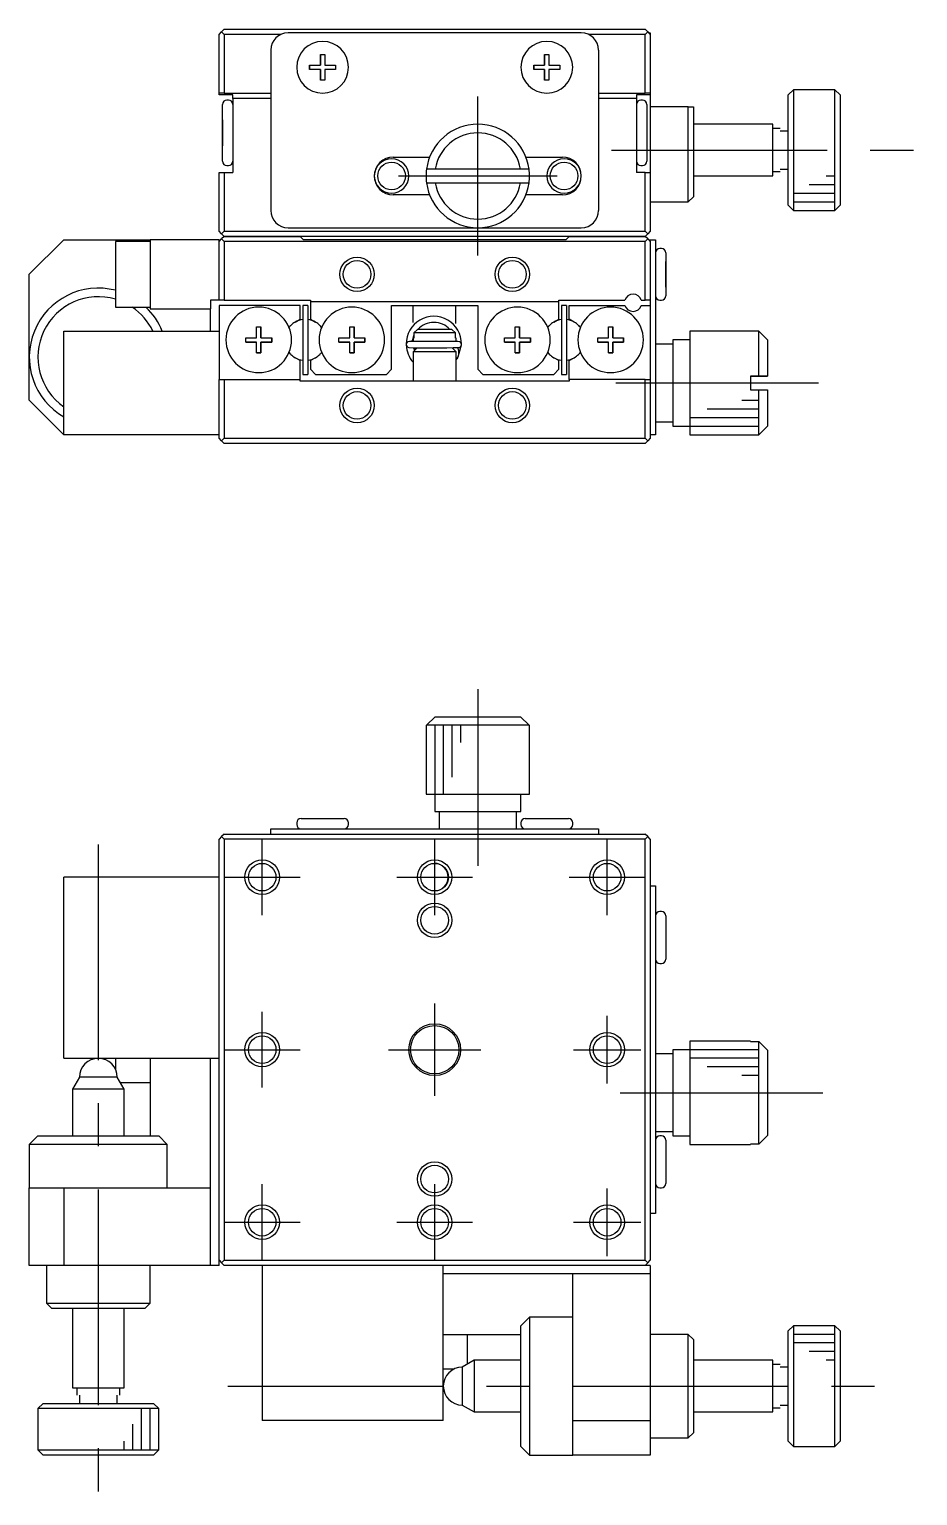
# Model space of a CAD drawing. Extents: x 199 to 391, y 8 to 147.
# Drawn here: x 238.7 to 290.2, y 62.4 to 147.3 of the extents above; entities that cross this region are included whole.
import ezdxf

# ---------------------------------------------------------------- set-up
doc = ezdxf.new("R2010")
doc.units = 0
doc.header["$LTSCALE"] = 10
doc.linetypes.add('CENTER', pattern=[2, 1.25, -0.25, 0.25, -0.25])
doc.layers.get('0').update_dxf_attribs({"linetype": 'CONTINUOUS'})
doc.layers.add('CENTER', color=1, linetype='CENTER')

msp = doc.modelspace()

# ---------------------------------------------------------------- linework, layer by layer
at = {"color": 7, "linetype": 'CONTINUOUS'}
for p, q in [((249.696596, 147.041309), (249.846596, 147.191309)), ((249.696596, 143.641309), (249.696596, 147.041309)), ((249.846596, 147.191309), (249.996596, 147.341309)), ((249.846596, 147.191309), (249.996596, 147.041309)), ((249.996596, 147.341309), (274.396596, 147.341309)), ((253.260706, 147.041309), (249.996596, 147.041309)), ((249.996596, 147.041309), (249.996596, 143.641309)), ((270.696596, 147.141309), (253.696596, 147.141309)), ((274.396596, 147.041309), (271.132486, 147.041309)), ((274.396596, 147.341309), (274.546596, 147.191309)), ((274.396596, 147.041309), (274.546596, 147.191309)), ((274.396596, 143.641309), (274.396596, 147.041309)), ((274.546596, 147.191309), (274.696596, 147.041309)), ((274.596596, 147.141309), (274.696596, 147.141309)), ((274.696596, 147.141309), (274.696596, 147.041309)), ((274.696596, 147.041309), (274.696596, 143.641309)), ((252.696596, 146.141309), (252.696596, 136.841309)), ((255.571596, 145.891309), (255.821596, 145.891309)), ((255.571596, 145.266309), (255.571596, 145.891309)), ((255.571596, 145.891309), (255.571596, 145.266309)), ((255.821596, 145.891309), (255.821596, 145.266309)), ((268.571596, 145.891309), (268.821596, 145.891309)), ((268.571596, 145.266309), (268.571596, 145.891309)), ((268.571596, 145.891309), (268.571596, 145.266309)), ((268.821596, 145.891309), (268.821596, 145.266309)), ((271.696596, 146.141309), (271.696596, 136.841309)), ((254.946596, 145.266309), (255.571596, 145.266309)), ((254.946596, 145.016309), (254.946596, 145.266309)), ((254.946596, 145.266309), (254.946596, 145.016309)), ((255.571596, 145.016309), (254.946596, 145.016309)), ((255.571596, 144.391309), (255.571596, 145.016309)), ((255.571596, 145.016309), (255.571596, 144.391309)), ((255.821596, 145.266309), (256.446596, 145.266309)), ((255.821596, 145.016309), (255.821596, 144.391309)), ((256.446596, 145.016309), (255.821596, 145.016309)), ((256.446596, 145.266309), (256.446596, 145.016309)), ((267.946596, 145.266309), (268.571596, 145.266309)), ((267.946596, 145.016309), (267.946596, 145.266309)), ((267.946596, 145.266309), (267.946596, 145.016309)), ((268.571596, 145.016309), (267.946596, 145.016309)), ((268.571596, 144.391309), (268.571596, 145.016309)), ((268.571596, 145.016309), (268.571596, 144.391309)), ((268.821596, 145.266309), (269.446596, 145.266309)), ((268.821596, 145.016309), (268.821596, 144.391309)), ((269.446596, 145.016309), (268.821596, 145.016309)), ((269.446596, 145.266309), (269.446596, 145.016309)), ((249.996596, 143.641309), (249.696596, 143.641309)), ((249.696596, 143.541309), (249.696596, 143.641309)), ((249.996596, 143.641309), (252.696596, 143.641309)), ((255.821596, 144.391309), (255.571596, 144.391309)), ((268.821596, 144.391309), (268.571596, 144.391309)), ((271.696596, 143.641309), (274.396596, 143.641309)), ((274.696596, 143.641309), (274.396596, 143.641309)), ((274.696596, 143.641309), (274.696596, 143.541309)), ((282.996596, 143.841309), (282.696596, 143.541309)), ((282.996596, 143.841309), (282.996596, 136.841309)), ((285.396596, 143.841309), (282.996596, 143.841309)), ((285.396596, 136.841309), (285.396596, 143.841309)), ((285.696596, 143.541309), (285.396596, 143.841309)), ((250.496596, 143.541309), (249.696596, 143.541309)), ((249.896596, 139.691309), (249.896596, 142.991309)), ((249.896596, 141.466309), (249.896596, 142.991309)), ((250.246596, 143.241309), (250.146596, 143.241309)), ((250.496596, 143.341309), (250.496596, 143.541309)), ((252.696596, 143.341309), (250.496596, 143.341309)), ((250.496596, 143.341309), (250.496596, 142.141309)), ((273.896596, 143.341309), (271.696596, 143.341309)), ((274.696596, 143.541309), (273.896596, 143.541309)), ((273.896596, 143.541309), (273.896596, 143.341309)), ((273.896596, 143.341309), (273.896596, 142.141309)), ((274.246596, 143.241309), (274.146596, 143.241309)), ((274.496596, 142.991309), (274.496596, 141.341309)), ((274.696596, 143.541309), (274.696596, 139.041309)), ((276.896596, 142.841309), (274.696596, 142.841309)), ((276.896596, 137.341309), (276.896596, 142.841309)), ((276.896596, 142.841309), (277.196596, 142.841309)), ((277.196596, 142.841309), (277.196596, 137.641309)), ((282.696596, 137.141309), (282.696596, 143.541309)), ((285.696596, 143.541309), (285.696596, 137.141309)), ((249.896596, 142.091309), (249.896596, 141.466309)), ((249.896596, 141.466309), (249.896596, 142.091309)), ((250.496596, 142.141309), (250.496596, 140.541309)), ((273.896596, 142.141309), (273.896596, 140.541309)), ((274.496596, 142.091309), (274.496596, 141.466309)), ((249.896596, 141.341309), (249.896596, 141.466309)), ((249.896596, 141.216309), (249.896596, 141.466309)), ((249.896596, 141.466309), (249.896596, 141.216309)), ((249.896596, 141.216309), (249.896596, 141.341309)), ((249.896596, 139.691309), (249.896596, 141.216309)), ((249.896596, 140.591309), (249.896596, 141.216309)), ((249.896596, 141.216309), (249.896596, 140.591309)), ((274.496596, 141.466309), (274.496596, 141.216309)), ((274.496596, 141.341309), (274.496596, 139.691309)), ((274.496596, 141.216309), (274.496596, 140.591309)), ((281.796596, 141.841309), (277.196616, 141.841309)), ((281.796596, 138.841309), (281.796596, 141.841309)), ((282.696596, 141.441309), (282.229609, 141.441309)), ((250.496596, 140.541309), (250.496596, 139.041309)), ((273.896596, 140.541309), (273.896596, 139.041309)), ((250.146596, 139.441309), (250.246596, 139.441309)), ((259.796596, 139.941309), (261.905539, 139.941309)), ((267.487654, 139.941309), (269.596596, 139.941309)), ((274.146596, 139.441309), (274.246596, 139.441309)), ((249.696596, 135.641309), (249.696596, 139.041309)), ((249.696596, 139.041309), (249.996596, 139.041309)), ((249.996596, 139.041309), (249.996596, 135.641309)), ((249.996596, 139.041309), (250.496596, 139.041309)), ((262.228804, 139.241309), (261.723383, 139.241309)), ((267.164389, 139.241309), (262.228804, 139.241309)), ((267.66981, 139.241309), (267.164389, 139.241309)), ((274.396596, 139.041309), (273.896596, 139.041309)), ((274.396596, 135.641309), (274.396596, 139.041309)), ((274.396596, 139.041309), (274.696596, 139.041309)), ((274.696596, 139.041309), (274.696596, 135.641309)), ((277.196596, 138.841309), (281.796596, 138.841309)), ((282.229609, 139.241309), (282.696596, 139.241309)), ((261.905539, 137.741309), (259.796596, 137.741309)), ((261.723383, 138.441309), (262.228804, 138.441309)), ((261.723383, 138.441309), (267.66981, 138.441309)), ((262.228804, 138.441309), (267.164389, 138.441309)), ((267.164389, 138.441309), (267.66981, 138.441309)), ((269.596596, 137.741309), (267.487654, 137.741309)), ((274.696596, 137.341309), (276.896596, 137.341309)), ((276.896596, 137.341309), (277.196596, 137.641309)), ((282.696596, 137.141309), (282.996596, 136.841309)), ((282.996596, 136.841309), (285.396596, 136.841309)), ((285.396596, 136.841309), (285.696596, 137.141309)), ((240.696596, 135.141309), (238.696596, 133.141309)), ((240.696596, 135.141309), (245.696596, 135.141309)), ((245.696596, 135.141309), (245.696596, 131.141309)), ((249.696596, 135.141309), (245.696596, 135.141309)), ((249.846596, 135.491309), (249.696596, 135.641309)), ((249.696596, 135.041309), (249.846596, 135.191309)), ((249.696596, 135.041309), (249.696596, 135.141309)), ((249.996596, 135.641309), (249.846596, 135.491309)), ((249.996596, 135.341309), (249.846596, 135.491309)), ((249.996596, 135.341309), (249.846596, 135.191309)), ((249.846596, 135.191309), (249.996596, 135.041309)), ((249.996596, 135.641309), (274.396596, 135.641309)), ((249.996596, 135.341309), (254.396596, 135.341309)), ((254.396596, 135.341309), (249.996596, 135.341309)), ((253.696596, 135.841309), (270.696596, 135.841309)), ((254.596596, 135.141309), (254.396596, 135.341309)), ((269.996596, 135.341309), (254.396596, 135.341309)), ((269.796596, 135.141309), (254.596596, 135.141309)), ((269.996596, 135.341309), (269.796596, 135.141309)), ((269.996596, 135.341309), (274.396596, 135.341309)), ((274.396596, 135.341309), (269.996596, 135.341309)), ((274.546596, 135.491309), (274.396596, 135.641309)), ((274.546596, 135.491309), (274.396596, 135.341309)), ((274.546596, 135.191309), (274.396596, 135.341309)), ((274.396596, 135.041309), (274.546596, 135.191309)), ((274.696596, 135.641309), (274.546596, 135.491309)), ((274.546596, 135.191309), (274.696596, 135.041309)), ((274.696596, 135.141309), (274.996596, 135.141309)), ((274.696596, 135.041309), (274.696596, 135.141309)), ((274.996596, 135.141309), (274.996596, 134.141309)), ((243.696596, 135.041309), (243.696596, 131.241309)), ((245.696596, 135.041309), (243.696596, 135.041309)), ((249.696596, 131.641309), (249.696596, 135.041309)), ((249.996596, 135.041309), (249.996596, 131.641309)), ((274.396596, 135.041309), (249.996596, 135.041309)), ((274.396596, 131.641309), (274.396596, 135.041309)), ((274.696596, 135.041309), (274.696596, 131.641309)), ((275.346596, 134.641309), (275.246596, 134.641309)), ((275.596596, 134.391309), (275.596596, 131.891309)), ((275.596596, 134.391309), (275.596596, 133.266309)), ((274.996596, 134.141309), (274.996596, 133.941309)), ((274.996596, 133.941309), (274.996596, 132.341309)), ((275.596596, 133.891309), (275.596596, 133.266309)), ((275.596596, 133.266309), (275.596596, 133.891309)), ((238.696596, 128.341309), (238.696596, 133.141309)), ((275.596596, 133.266309), (275.596596, 133.016309)), ((275.596596, 133.016309), (275.596596, 133.266309)), ((275.596596, 133.266309), (275.596596, 133.016309)), ((275.596596, 133.016309), (275.596596, 131.891309)), ((275.596596, 132.391309), (275.596596, 133.016309)), ((275.596596, 133.016309), (275.596596, 132.391309)), ((274.996596, 132.341309), (274.996596, 124.841309)), ((243.696596, 131.241309), (245.696596, 131.241309)), ((245.696596, 131.141309), (249.196596, 131.141309)), ((249.696596, 131.641309), (249.196596, 131.641309)), ((249.196596, 131.641309), (249.196596, 131.141309)), ((249.196596, 129.841309), (249.196596, 131.141309)), ((249.996596, 131.641309), (249.696596, 131.641309)), ((254.396596, 131.341309), (249.696596, 131.341309)), ((249.696596, 131.341309), (249.696596, 127.041309)), ((249.996596, 131.641309), (254.996596, 131.641309)), ((254.396596, 130.542775), (254.396596, 131.341309)), ((254.546596, 131.341309), (254.546596, 127.341309)), ((254.546596, 131.341309), (254.546596, 130.522321)), ((254.846596, 131.341309), (254.546596, 131.341309)), ((254.846596, 131.341309), (254.846596, 127.341309)), ((254.996596, 131.641309), (254.996596, 131.541309)), ((269.396596, 131.541309), (254.996596, 131.541309)), ((254.996596, 131.541309), (254.996596, 130.542775)), ((259.696596, 131.341309), (264.696596, 131.341309)), ((259.696596, 127.641309), (259.696596, 131.341309)), ((260.926596, 131.341309), (260.926596, 130.356096)), ((263.426596, 130.287076), (263.426596, 131.341309)), ((264.696596, 131.341309), (264.696596, 127.641309)), ((269.396596, 131.641309), (273.219627, 131.641309)), ((269.396596, 131.541309), (269.396596, 131.641309)), ((269.396596, 130.542775), (269.396596, 131.541309)), ((269.546596, 131.341309), (269.546596, 127.341309)), ((269.546596, 131.341309), (269.546596, 130.522321)), ((269.846596, 131.341309), (269.546596, 131.341309)), ((269.846596, 131.341309), (269.846596, 127.341309)), ((269.996596, 130.542775), (269.996596, 131.341309)), ((269.996596, 131.341309), (273.219627, 131.341309)), ((274.173566, 131.641309), (274.396596, 131.641309)), ((274.173566, 131.341309), (274.696596, 131.341309)), ((274.696596, 131.641309), (274.396596, 131.641309)), ((274.696596, 131.641309), (274.696596, 131.341309)), ((274.696596, 131.341309), (274.696596, 127.041309)), ((275.246596, 131.641309), (275.346596, 131.641309)), ((251.871596, 130.091309), (252.121596, 130.091309)), ((251.871596, 129.466309), (251.871596, 130.091309)), ((252.121596, 130.091309), (252.121596, 129.466309)), ((252.121596, 129.466309), (252.121596, 130.091309)), ((254.101346, 130.372312), (254.396596, 130.542775)), ((254.546596, 130.591309), (254.546596, 130.522321)), ((254.546596, 130.591309), (254.546596, 130.522321)), ((254.546596, 130.591309), (254.546596, 130.522321)), ((254.546596, 130.591309), (254.546596, 130.522321)), ((254.546596, 130.591309), (254.546596, 130.522321)), ((254.546596, 130.591309), (254.546596, 130.522321)), ((254.546596, 130.591309), (254.546596, 130.522321)), ((254.546596, 130.591309), (254.546596, 128.091309)), ((254.546596, 130.591309), (254.546596, 130.522321)), ((254.546596, 130.591309), (254.546596, 130.522321)), ((254.546596, 130.591309), (254.546596, 130.522321)), ((254.546596, 130.591309), (254.546596, 130.522321)), ((254.546596, 130.591309), (254.546596, 130.522321)), ((254.546596, 130.591309), (254.546596, 130.522321)), ((254.996596, 130.542775), (255.291846, 130.372312)), ((257.271596, 130.091309), (257.521596, 130.091309)), ((257.271596, 129.466309), (257.271596, 130.091309)), ((257.521596, 130.091309), (257.521596, 129.466309)), ((257.521596, 129.466309), (257.521596, 130.091309)), ((266.871596, 130.091309), (267.121596, 130.091309)), ((266.871596, 129.466309), (266.871596, 130.091309)), ((267.121596, 130.091309), (267.121596, 129.466309)), ((267.121596, 129.466309), (267.121596, 130.091309)), ((269.101346, 130.372312), (269.396596, 130.542775)), ((269.546596, 130.591309), (269.546596, 130.522321)), ((269.546596, 130.591309), (269.546596, 130.522321)), ((269.546596, 130.591309), (269.546596, 130.522321)), ((269.546596, 130.591309), (269.546596, 130.522321)), ((269.546596, 130.591309), (269.546596, 130.522321)), ((269.546596, 130.591309), (269.546596, 130.522321)), ((269.546596, 130.591309), (269.546596, 130.522321)), ((269.546596, 130.591309), (269.546596, 128.091309)), ((269.546596, 130.591309), (269.546596, 130.522321)), ((269.546596, 130.591309), (269.546596, 130.522321)), ((269.546596, 130.591309), (269.546596, 130.522321)), ((269.546596, 130.591309), (269.546596, 130.522321)), ((269.546596, 130.591309), (269.546596, 130.522321)), ((269.546596, 130.591309), (269.546596, 130.522321)), ((270.291846, 130.372312), (269.996596, 130.542775)), ((272.271596, 130.091309), (272.521596, 130.091309)), ((272.271596, 129.466309), (272.271596, 130.091309)), ((272.521596, 130.091309), (272.521596, 129.466309)), ((272.521596, 129.466309), (272.521596, 130.091309)), ((240.696596, 129.841309), (249.696596, 129.841309)), ((240.696596, 123.841309), (240.696596, 129.841309)), ((251.246596, 129.466309), (251.871596, 129.466309)), ((251.246596, 129.216309), (251.246596, 129.466309)), ((251.871596, 129.216309), (251.246596, 129.216309)), ((251.246596, 129.216309), (251.871596, 129.216309)), ((251.871596, 128.591309), (251.871596, 129.216309)), ((252.121596, 129.466309), (252.746596, 129.466309)), ((252.121596, 129.216309), (252.121596, 128.591309)), ((252.746596, 129.216309), (252.121596, 129.216309)), ((252.121596, 128.591309), (252.121596, 129.216309)), ((252.121596, 129.216309), (252.746596, 129.216309)), ((252.746596, 129.466309), (252.746596, 129.216309)), ((252.746596, 129.216309), (252.746596, 129.466309)), ((256.646596, 129.466309), (257.271596, 129.466309)), ((256.646596, 129.216309), (256.646596, 129.466309)), ((257.271596, 129.216309), (256.646596, 129.216309)), ((256.646596, 129.216309), (257.271596, 129.216309)), ((257.271596, 128.591309), (257.271596, 129.216309)), ((257.521596, 129.466309), (258.146596, 129.466309)), ((257.521596, 129.216309), (257.521596, 128.591309)), ((258.146596, 129.216309), (257.521596, 129.216309)), ((257.521596, 129.216309), (258.146596, 129.216309)), ((257.521596, 128.591309), (257.521596, 129.216309)), ((258.146596, 129.466309), (258.146596, 129.216309)), ((258.146596, 129.216309), (258.146596, 129.466309)), ((260.633329, 129.223764), (260.563092, 129.145482)), ((260.732486, 129.251705), (260.633329, 129.223764)), ((260.836164, 129.257574), (260.732486, 129.251705)), ((263.537107, 129.242928), (260.757452, 129.242928)), ((260.946433, 129.261144), (260.836164, 129.257574)), ((260.906456, 129.260009), (260.942634, 129.439675)), ((260.946467, 129.377602), (260.922775, 129.357867)), ((260.942634, 129.439675), (260.996362, 129.593663)), ((260.996596, 129.441309), (260.946596, 129.441309)), ((260.946596, 129.441309), (260.946596, 129.241309)), ((262.196596, 129.241309), (260.946596, 129.241309)), ((260.946596, 129.241309), (260.953725, 129.23418)), ((260.983817, 129.521035), (260.970458, 129.527201)), ((260.996596, 129.513409), (260.983817, 129.521035)), ((260.996326, 129.56398), (260.984042, 129.563685)), ((260.989881, 129.578024), (260.996596, 129.571309)), ((261.206647, 129.941309), (260.996596, 129.741309)), ((260.996596, 129.741309), (260.996596, 129.441309)), ((263.396596, 129.741309), (260.996596, 129.741309)), ((263.186546, 129.941309), (261.206647, 129.941309)), ((263.446596, 129.241309), (262.196596, 129.241309)), ((263.396596, 129.741309), (263.186546, 129.941309)), ((263.396596, 129.441309), (263.396596, 129.741309)), ((263.446596, 129.441309), (263.396596, 129.441309)), ((263.442758, 129.23747), (263.446596, 129.241309)), ((263.446596, 129.241309), (263.446596, 129.441309)), ((263.526844, 129.254274), (263.446831, 129.258021)), ((263.650042, 129.229898), (263.526844, 129.254274)), ((263.723594, 129.160731), (263.650042, 129.229898)), ((266.246596, 129.466309), (266.871596, 129.466309)), ((266.246596, 129.216309), (266.246596, 129.466309)), ((266.871596, 129.216309), (266.246596, 129.216309)), ((266.246596, 129.216309), (266.871596, 129.216309)), ((266.871596, 128.591309), (266.871596, 129.216309)), ((267.121596, 129.466309), (267.746596, 129.466309)), ((267.121596, 129.216309), (267.121596, 128.591309)), ((267.746596, 129.216309), (267.121596, 129.216309)), ((267.121596, 129.216309), (267.746596, 129.216309)), ((267.121596, 128.591309), (267.121596, 129.216309)), ((267.746596, 129.466309), (267.746596, 129.216309)), ((267.746596, 129.216309), (267.746596, 129.466309)), ((271.646596, 129.466309), (272.271596, 129.466309)), ((271.646596, 129.216309), (271.646596, 129.466309)), ((272.271596, 129.216309), (271.646596, 129.216309)), ((271.646596, 129.216309), (272.271596, 129.216309)), ((272.271596, 128.591309), (272.271596, 129.216309)), ((272.521596, 129.466309), (273.146596, 129.466309)), ((272.521596, 129.216309), (272.521596, 128.591309)), ((273.146596, 129.216309), (272.521596, 129.216309)), ((272.521596, 129.216309), (273.146596, 129.216309)), ((272.521596, 128.591309), (272.521596, 129.216309)), ((273.146596, 129.466309), (273.146596, 129.216309)), ((273.146596, 129.216309), (273.146596, 129.466309)), ((275.996596, 129.341309), (275.996596, 126.841309)), ((275.996596, 129.341309), (275.996596, 129.091309)), ((276.996596, 129.341309), (275.996596, 129.341309)), ((276.996596, 129.841309), (276.996596, 126.841309)), ((276.996596, 129.841309), (276.996596, 129.341309)), ((280.996596, 129.841309), (276.996596, 129.841309)), ((276.996596, 129.341309), (276.996596, 124.341309)), ((276.996596, 129.341309), (276.996596, 126.841309)), ((280.996596, 127.241309), (280.996596, 129.841309)), ((281.496596, 129.341309), (280.996596, 129.841309)), ((281.496596, 129.341309), (281.496596, 127.241309)), ((238.696596, 125.841309), (238.696596, 128.341309)), ((252.121596, 128.591309), (251.871596, 128.591309)), ((251.871596, 128.591309), (252.121596, 128.591309)), ((257.521596, 128.591309), (257.271596, 128.591309)), ((257.271596, 128.591309), (257.521596, 128.591309)), ((260.563092, 129.145482), (260.550225, 129.040676)), ((260.550225, 129.040676), (260.59993, 128.947346)), ((260.59993, 128.947346), (260.69152, 128.899301)), ((261.184626, 128.879339), (260.946596, 128.641309)), ((263.446596, 128.641309), (260.946596, 128.641309)), ((260.946596, 128.641309), (260.946596, 126.941309)), ((261.041894, 128.736728), (260.976182, 128.883366)), ((261.057441, 128.752162), (261.043518, 128.88193)), ((263.446596, 128.641309), (263.206869, 128.881037)), ((263.446596, 126.941309), (263.446596, 128.641309)), ((263.488454, 128.241263), (263.556555, 128.356465)), ((263.541928, 128.878747), (263.535795, 128.891791)), ((263.555058, 128.848023), (263.541928, 128.878747)), ((263.544559, 128.327955), (263.557397, 128.358799)), ((263.566638, 128.81669), (263.555058, 128.848023)), ((263.556555, 128.356465), (263.745331, 129.04612)), ((263.557397, 128.358799), (263.568679, 128.390238)), ((263.576639, 128.784827), (263.566638, 128.81669)), ((263.568679, 128.390238), (263.578377, 128.422194)), ((263.585039, 128.75251), (263.576639, 128.784827)), ((263.578377, 128.422194), (263.586467, 128.454588)), ((263.591815, 128.719819), (263.585039, 128.75251)), ((263.586467, 128.454588), (263.592931, 128.48734)), ((263.596952, 128.686836), (263.591815, 128.719819)), ((263.592931, 128.48734), (263.597752, 128.520371)), ((263.600438, 128.653641), (263.596952, 128.686836)), ((263.597752, 128.520371), (263.600918, 128.553598)), ((263.602263, 128.620314), (263.600438, 128.653641)), ((263.600918, 128.553598), (263.602423, 128.586939)), ((263.602423, 128.586939), (263.602263, 128.620314)), ((263.627149, 128.90587), (263.710158, 128.964749)), ((263.710158, 128.964749), (263.746926, 129.061555)), ((263.746926, 129.061555), (263.723594, 129.160731)), ((267.121596, 128.591309), (266.871596, 128.591309)), ((266.871596, 128.591309), (267.121596, 128.591309)), ((272.521596, 128.591309), (272.271596, 128.591309)), ((272.271596, 128.591309), (272.521596, 128.591309)), ((275.996596, 129.091309), (274.996596, 129.091309)), ((254.396596, 128.139843), (254.101346, 128.310306)), ((254.396596, 127.041309), (254.396596, 128.139843)), ((254.546596, 128.160297), (254.546596, 128.091309)), ((254.546596, 128.160297), (254.546596, 128.091309)), ((254.546596, 128.160297), (254.546596, 128.091309)), ((254.546596, 128.160297), (254.546596, 128.091309)), ((254.546596, 128.160297), (254.546596, 127.341309)), ((254.546596, 128.160297), (254.546596, 128.091309)), ((254.546596, 128.160297), (254.546596, 128.091309)), ((254.546596, 128.160297), (254.546596, 128.091309)), ((255.291846, 128.310306), (254.996596, 128.139843)), ((254.996596, 128.139843), (254.996596, 127.641309)), ((254.996596, 127.641309), (255.296596, 127.341309)), ((259.396596, 127.341309), (259.696596, 127.641309)), ((263.453366, 128.256085), (263.446596, 128.259497)), ((263.491883, 128.23298), (263.446608, 128.248845)), ((263.446615, 128.180082), (263.488454, 128.241263)), ((263.459741, 128.252977), (263.453366, 128.256085)), ((263.465695, 128.250184), (263.459741, 128.252977)), ((263.471207, 128.247717), (263.465695, 128.250184)), ((263.476255, 128.245585), (263.471207, 128.247717)), ((263.48082, 128.243796), (263.476255, 128.245585)), ((263.484884, 128.242358), (263.48082, 128.243796)), ((263.488432, 128.241276), (263.484884, 128.242358)), ((263.492218, 128.240413), (263.488432, 128.241276)), ((263.495102, 128.240152), (263.492218, 128.240413)), ((263.497066, 128.240495), (263.495102, 128.240152)), ((263.498096, 128.241439), (263.497066, 128.240495)), ((263.497984, 128.241232), (263.514341, 128.268353)), ((263.514341, 128.268353), (263.530195, 128.297781)), ((263.530195, 128.297781), (263.544559, 128.327955)), ((264.696596, 127.641309), (264.996596, 127.341309)), ((269.096596, 127.341309), (269.396596, 127.641309)), ((269.396596, 128.139843), (269.101346, 128.310306)), ((269.396596, 127.641309), (269.396596, 128.139843)), ((269.546596, 128.160297), (269.546596, 128.091309)), ((269.546596, 128.160297), (269.546596, 128.091309)), ((269.546596, 128.160297), (269.546596, 128.091309)), ((269.546596, 128.160297), (269.546596, 128.091309)), ((269.546596, 128.160297), (269.546596, 128.091309)), ((269.546596, 128.160297), (269.546596, 128.091309)), ((269.546596, 128.160297), (269.546596, 128.091309)), ((269.546596, 128.160297), (269.546596, 127.341309)), ((269.546596, 128.160297), (269.546596, 128.091309)), ((269.546596, 128.160297), (269.546596, 128.091309)), ((269.546596, 128.160297), (269.546596, 128.091309)), ((269.546596, 128.160297), (269.546596, 128.091309)), ((269.546596, 128.160297), (269.546596, 128.091309)), ((269.546596, 128.160297), (269.546596, 128.091309)), ((269.996596, 128.139843), (270.291846, 128.310306)), ((269.996596, 127.041309), (269.996596, 128.139843)), ((249.696596, 123.641309), (249.696596, 127.041309)), ((249.696596, 127.041309), (249.996596, 127.041309)), ((249.996596, 127.041309), (249.996596, 123.641309)), ((249.996596, 127.041309), (254.396596, 127.041309)), ((254.396596, 126.941309), (254.396596, 127.041309)), ((261.396596, 126.941309), (254.396596, 126.941309)), ((254.546596, 127.341309), (254.846596, 127.341309)), ((255.296596, 127.341309), (259.396596, 127.341309)), ((262.996596, 126.941309), (261.396596, 126.941309)), ((269.996596, 126.941309), (262.996596, 126.941309)), ((264.996596, 127.341309), (269.096596, 127.341309)), ((269.546596, 127.341309), (269.846596, 127.341309)), ((269.996596, 127.041309), (269.996596, 126.941309)), ((274.396596, 127.041309), (269.996596, 127.041309)), ((274.396596, 123.641309), (274.396596, 127.041309)), ((274.396596, 127.041309), (274.696596, 127.041309)), ((274.696596, 127.041309), (274.696596, 123.641309)), ((275.996596, 126.841309), (275.996596, 124.341309)), ((276.996596, 126.841309), (276.996596, 123.841309)), ((276.996596, 126.841309), (276.996596, 124.341309)), ((280.496596, 127.241309), (280.496596, 126.441309)), ((280.496596, 127.241309), (280.996596, 127.241309)), ((280.996596, 127.241309), (280.496596, 127.241309)), ((280.996596, 127.241309), (281.496596, 127.241309)), ((281.496596, 127.241309), (280.996596, 127.241309)), ((238.696596, 125.841309), (240.696596, 123.841309)), ((280.496596, 126.441309), (280.996596, 126.441309)), ((280.996596, 123.841309), (280.996596, 126.441309)), ((280.996596, 126.441309), (281.496596, 126.441309)), ((281.496596, 126.441309), (281.496596, 124.341309)), ((274.996596, 124.841309), (274.996596, 123.841309)), ((274.996596, 124.591309), (275.996596, 124.591309)), ((275.996596, 124.591309), (275.996596, 124.341309)), ((275.996596, 124.341309), (276.996596, 124.341309)), ((276.996596, 124.341309), (276.996596, 123.841309)), ((280.996596, 123.841309), (281.496596, 124.341309)), ((249.696596, 123.841309), (240.696596, 123.841309)), ((249.846596, 123.491309), (249.696596, 123.641309)), ((249.996596, 123.641309), (249.846596, 123.491309)), ((249.996596, 123.341309), (249.846596, 123.491309)), ((249.996596, 123.641309), (274.396596, 123.641309)), ((274.396596, 123.341309), (249.996596, 123.341309)), ((274.546596, 123.491309), (274.396596, 123.641309)), ((274.396596, 123.341309), (274.546596, 123.491309)), ((274.696596, 123.641309), (274.546596, 123.491309)), ((274.996596, 123.841309), (274.696596, 123.841309)), ((276.996596, 123.841309), (280.996596, 123.841309)), ((261.723383, 107.001494), (262.228804, 107.501494)), ((262.228804, 107.501494), (267.164389, 107.501494)), ((262.228804, 107.501494), (267.164389, 107.501494)), ((267.164389, 107.501494), (267.66981, 107.001494)), ((261.696596, 106.501494), (261.723383, 106.501494)), ((261.696596, 106.501494), (261.723383, 106.501494)), ((261.696596, 106.501494), (261.696596, 103.001494)), ((267.66981, 107.001494), (261.723383, 107.001494)), ((261.723383, 106.501494), (261.723383, 107.001494)), ((267.66981, 107.001494), (267.66981, 106.501494)), ((267.66981, 106.501494), (267.696596, 106.501494)), ((267.66981, 106.501494), (267.696596, 106.501494)), ((267.696596, 103.001494), (267.696596, 106.501494)), ((261.696596, 103.001494), (267.696596, 103.001494)), ((262.196596, 103.001494), (262.196596, 102.001494)), ((267.196596, 102.001494), (267.196596, 103.001494)), ((262.196596, 102.001494), (262.836573, 102.001494)), ((262.446596, 102.001494), (262.446596, 101.001494)), ((262.836573, 102.001494), (264.696596, 102.001494)), ((264.696596, 102.001494), (266.269897, 102.001494)), ((266.269897, 102.001494), (266.369423, 102.001494)), ((266.369423, 102.001494), (267.196596, 102.001494)), ((266.946596, 101.001494), (266.946596, 102.001494)), ((254.196596, 101.351494), (254.196596, 101.251494)), ((254.446596, 101.601494), (255.696596, 101.601494)), ((255.696596, 101.601494), (256.946596, 101.601494)), ((257.196596, 101.251494), (257.196596, 101.351494)), ((267.196596, 101.351494), (267.196596, 101.251494)), ((267.446596, 101.601494), (268.696596, 101.601494)), ((268.696596, 101.601494), (269.946596, 101.601494)), ((270.196596, 101.251494), (270.196596, 101.351494)), ((249.846596, 100.551494), (249.696596, 100.401494)), ((249.696596, 76.001494), (249.696596, 100.401494)), ((249.996596, 100.701494), (249.846596, 100.551494)), ((249.996596, 100.401494), (249.846596, 100.551494)), ((249.996596, 100.701494), (274.396596, 100.701494)), ((249.996596, 100.401494), (249.996596, 76.001494)), ((274.396596, 100.401494), (249.996596, 100.401494)), ((252.696596, 100.701494), (252.696596, 101.001494)), ((252.696596, 101.001494), (253.696596, 101.001494)), ((253.696596, 101.001494), (254.896596, 101.001494)), ((254.896596, 101.001494), (256.496596, 101.001494)), ((256.496596, 101.001494), (267.896596, 101.001494)), ((267.896596, 101.001494), (269.496596, 101.001494)), ((269.496596, 101.001494), (270.696596, 101.001494)), ((270.696596, 101.001494), (271.696596, 101.001494)), ((271.696596, 101.001494), (271.696596, 100.701494)), ((274.546596, 100.551494), (274.396596, 100.701494)), ((274.396596, 100.401494), (274.546596, 100.551494)), ((274.396596, 76.001494), (274.396596, 100.401494)), ((274.696596, 100.401494), (274.546596, 100.551494)), ((274.696596, 100.401494), (274.696596, 76.001494)), ((240.696596, 87.701494), (240.696596, 98.201494)), ((249.696596, 98.201494), (240.696596, 98.201494)), ((274.696596, 97.701494), (274.996596, 97.701494)), ((274.996596, 97.701494), (274.996596, 96.701494)), ((274.996596, 96.701494), (274.996596, 95.501494)), ((275.346596, 96.201494), (275.246596, 96.201494)), ((274.996596, 95.501494), (274.996596, 93.901494)), ((275.596596, 95.951494), (275.596596, 94.701494)), ((275.596596, 94.701494), (275.596596, 93.451494)), ((274.996596, 93.901494), (274.996596, 82.501494)), ((275.246596, 93.201494), (275.346596, 93.201494)), ((276.996596, 88.701494), (276.996596, 82.701494)), ((280.496596, 88.701494), (276.996596, 88.701494)), ((280.496596, 88.701494), (280.496596, 88.674708)), ((280.496596, 88.701494), (280.496596, 88.674708)), ((280.496596, 88.674708), (280.996596, 88.674708)), ((280.996596, 82.72828), (280.996596, 88.674708)), ((280.996596, 88.674708), (281.496596, 88.169286)), ((240.696596, 87.701494), (249.696596, 87.701494)), ((243.696596, 87.701494), (243.696596, 87.059751)), ((245.696596, 87.701494), (245.696596, 83.201494)), ((249.196596, 80.201494), (249.196596, 87.701494)), ((275.996596, 87.951494), (274.996596, 87.951494)), ((275.996596, 88.201494), (275.996596, 87.561518)), ((276.996596, 88.201494), (275.996596, 88.201494)), ((275.996596, 87.561518), (275.996596, 85.701494)), ((281.496596, 88.169286), (281.496596, 83.233701)), ((281.496596, 88.169286), (281.496596, 83.233701)), ((242.696596, 85.908674), (241.196591, 85.908674)), ((241.596596, 86.601494), (241.196596, 85.908674)), ((242.696596, 85.908674), (241.196596, 85.908674)), ((241.196596, 85.908674), (241.196596, 83.201513)), ((242.696596, 86.601494), (241.596596, 86.601494)), ((243.796596, 86.601494), (242.696596, 86.601494)), ((244.196601, 85.908674), (242.696596, 85.908674)), ((244.196596, 85.908674), (242.696596, 85.908674)), ((244.196596, 85.908674), (243.796596, 86.601494)), ((243.969801, 86.301494), (245.696596, 86.301494)), ((244.196596, 83.201513), (244.196596, 85.908674)), ((275.996596, 85.701494), (275.996596, 84.508597)), ((275.996596, 84.508597), (275.996596, 83.800479)), ((274.996596, 83.451494), (275.996596, 83.451494)), ((275.996596, 83.800479), (275.996596, 83.201494)), ((239.196596, 83.201494), (238.696596, 82.701494)), ((246.696596, 82.701494), (238.696596, 82.701494)), ((238.696596, 82.701494), (238.696596, 80.201494)), ((239.196596, 83.201494), (246.196596, 83.201494)), ((246.696596, 82.701494), (246.196596, 83.201494)), ((246.696596, 80.201494), (246.696596, 82.701494)), ((274.996596, 82.501494), (274.996596, 80.901494)), ((275.346596, 83.201494), (275.246596, 83.201494)), ((275.596596, 82.951494), (275.596596, 81.701494)), ((275.996596, 83.201494), (276.996596, 83.201494)), ((276.996596, 82.701494), (280.496596, 82.701494)), ((280.496596, 82.72828), (280.496596, 82.701494)), ((280.996596, 82.72828), (280.496596, 82.72828)), ((280.496596, 82.72828), (280.496596, 82.701494)), ((281.496596, 83.233701), (280.996596, 82.72828)), ((275.596596, 81.701494), (275.596596, 80.451494)), ((274.996596, 80.901494), (274.996596, 79.701494)), ((238.696596, 75.701494), (238.696596, 80.201494)), ((238.696596, 80.201494), (240.696596, 80.201494)), ((240.696596, 80.201494), (240.696596, 75.701494)), ((240.696596, 80.201494), (249.196596, 80.201494)), ((249.196596, 75.701494), (249.196596, 80.201494)), ((275.246596, 80.201494), (275.346596, 80.201494)), ((274.996596, 79.701494), (274.996596, 78.701494)), ((274.996596, 78.701494), (274.696596, 78.701494)), ((240.696596, 75.701494), (238.696596, 75.701494)), ((239.696596, 75.701494), (239.696596, 73.501494)), ((249.196596, 75.701494), (240.696596, 75.701494)), ((245.696596, 73.501494), (245.696596, 75.701494)), ((249.696596, 75.701494), (249.196596, 75.701494)), ((249.696596, 76.001494), (249.846596, 75.851494)), ((249.696596, 75.701494), (249.696596, 76.001494)), ((249.846596, 75.851494), (249.996596, 76.001494)), ((249.846596, 75.851494), (249.996596, 75.701494)), ((249.996596, 76.001494), (274.396596, 76.001494)), ((274.396596, 75.701494), (249.996596, 75.701494)), ((252.196596, 75.701494), (252.196596, 66.701494)), ((262.696596, 66.701494), (262.696596, 75.701494)), ((274.546596, 75.851494), (274.396596, 76.001494)), ((274.396596, 75.701494), (274.546596, 75.851494)), ((274.696596, 75.701494), (274.396596, 75.701494)), ((274.546596, 75.851494), (274.696596, 76.001494)), ((274.696596, 75.701494), (274.696596, 75.201494)), ((270.196596, 75.201494), (262.696596, 75.201494)), ((270.196596, 66.701494), (270.196596, 75.201494)), ((274.696596, 75.201494), (270.196596, 75.201494)), ((274.696596, 75.201494), (274.696596, 66.701494)), ((239.696596, 73.501494), (245.696596, 73.501494)), ((239.696596, 73.501494), (239.996596, 73.201494)), ((245.396596, 73.201494), (239.996596, 73.201494)), ((241.196596, 73.201475), (241.196596, 68.601494)), ((244.196596, 68.601494), (244.196596, 73.201475)), ((245.396596, 73.201494), (245.696596, 73.501494)), ((267.696596, 72.701494), (267.196596, 72.201494)), ((267.696596, 72.701494), (267.696596, 64.701494)), ((270.196596, 72.701494), (267.696596, 72.701494)), ((262.696596, 71.701494), (267.196596, 71.701494)), ((264.096596, 69.974699), (264.096596, 71.701494)), ((267.196596, 65.201494), (267.196596, 72.201494)), ((276.896596, 71.701494), (274.696596, 71.701494)), ((276.896596, 65.701494), (276.896596, 71.701494)), ((277.196596, 71.401494), (276.896596, 71.701494)), ((277.196596, 71.401494), (277.196596, 66.001494)), ((282.996596, 72.201494), (282.696596, 71.901494)), ((282.696596, 68.701494), (282.696596, 71.901494)), ((282.996596, 72.201494), (282.996596, 68.701494)), ((285.396596, 72.201494), (282.996596, 72.201494)), ((285.396596, 68.701494), (285.396596, 72.201494)), ((285.696596, 71.901494), (285.396596, 72.201494)), ((285.696596, 71.901494), (285.696596, 68.701494)), ((262.696596, 69.701494), (263.338339, 69.701494)), ((264.489417, 70.201494), (263.796596, 69.801494)), ((263.796596, 69.801494), (263.796596, 68.701494)), ((264.489417, 70.201499), (264.489417, 68.701494)), ((264.489417, 70.201494), (264.489417, 68.701494)), ((267.196577, 70.201494), (264.489417, 70.201494)), ((281.796596, 70.201494), (277.196616, 70.201494)), ((281.796596, 67.201494), (281.796596, 70.201494)), ((282.696596, 69.801494), (282.229609, 69.801494)), ((241.196596, 68.601494), (244.196596, 68.601494)), ((241.596596, 68.168481), (241.596596, 67.701494)), ((243.796596, 67.701494), (243.796596, 68.168481)), ((263.796596, 68.701494), (263.796596, 67.601494)), ((264.489417, 68.701494), (264.489417, 67.201489)), ((264.489417, 68.701494), (264.489417, 67.201494)), ((282.696596, 65.501494), (282.696596, 68.701494)), ((282.996596, 68.701494), (282.996596, 65.201494)), ((285.396596, 65.201494), (285.396596, 68.701494)), ((285.696596, 68.701494), (285.696596, 65.501494)), ((239.496596, 67.701494), (239.196596, 67.401494)), ((242.696596, 67.401494), (239.196596, 67.401494)), ((239.196596, 67.401494), (239.196596, 65.001494)), ((239.496596, 67.701494), (242.696596, 67.701494)), ((242.696596, 67.701494), (245.896596, 67.701494)), ((246.196596, 67.401494), (242.696596, 67.401494)), ((246.196596, 67.401494), (245.896596, 67.701494)), ((246.196596, 65.001494), (246.196596, 67.401494)), ((263.796596, 67.601494), (264.489417, 67.201494)), ((264.489417, 67.201494), (267.196577, 67.201494)), ((277.196616, 67.201494), (281.796596, 67.201494)), ((282.229609, 67.601494), (282.696596, 67.601494)), ((262.696596, 66.701494), (252.196596, 66.701494)), ((270.196596, 66.701494), (274.696596, 66.701494)), ((270.196596, 64.701494), (270.196596, 66.701494)), ((274.696596, 66.701494), (274.696596, 64.701494)), ((274.696596, 65.701494), (276.896596, 65.701494)), ((276.896596, 65.701494), (277.196596, 66.001494)), ((282.696596, 65.501494), (282.996596, 65.201494)), ((285.396596, 65.201494), (285.696596, 65.501494)), ((239.196596, 65.001494), (242.696596, 65.001494)), ((239.196596, 65.001494), (239.496596, 64.701494)), ((242.696596, 64.701494), (239.496596, 64.701494)), ((242.696596, 65.001494), (246.196596, 65.001494)), ((245.896596, 64.701494), (242.696596, 64.701494)), ((245.896596, 64.701494), (246.196596, 65.001494)), ((267.196596, 65.201494), (267.696596, 64.701494)), ((267.696596, 64.701494), (270.196596, 64.701494)), ((274.696596, 64.701494), (270.196596, 64.701494)), ((282.996596, 65.201494), (285.396596, 65.201494))]:
    msp.add_line(p, q, dxfattribs=at)
at = {"color": 3, "linetype": 'CONTINUOUS'}
for p, q in [((282.229609, 141.591309), (281.796596, 141.591309)), ((281.796596, 139.091309), (282.229609, 139.091309)), ((284.896596, 138.841309), (285.396596, 138.841309)), ((282.996596, 137.841309), (285.396596, 137.841309)), ((283.896596, 138.341309), (285.396596, 138.341309)), ((282.996596, 137.341309), (285.396596, 137.341309)), ((279.996596, 125.841309), (280.996596, 125.841309)), ((277.996596, 125.341309), (280.996596, 125.341309)), ((276.996596, 124.841309), (280.996596, 124.841309)), ((276.996596, 124.341309), (280.996596, 124.341309)), ((262.196596, 107.001494), (262.196596, 103.001494)), ((262.696596, 107.001494), (262.696596, 103.001494)), ((263.196596, 107.001494), (263.196596, 104.001494)), ((263.696596, 107.001494), (263.696596, 106.001494)), ((280.996596, 88.201494), (276.996596, 88.201494)), ((280.996596, 87.701494), (276.996596, 87.701494)), ((280.996596, 87.201494), (277.996596, 87.201494)), ((280.996596, 86.701494), (279.996596, 86.701494)), ((285.396596, 71.701494), (282.996596, 71.701494)), ((285.396596, 71.201494), (282.996596, 71.201494)), ((285.396596, 70.701494), (283.896596, 70.701494)), ((282.229609, 69.951494), (281.796596, 69.951494)), ((285.396596, 70.201494), (284.896596, 70.201494)), ((241.446596, 68.601494), (241.446596, 68.168481)), ((243.946596, 68.168481), (243.946596, 68.601494)), ((245.196596, 65.001494), (245.196596, 67.401494)), ((245.696596, 65.001494), (245.696596, 67.401494)), ((281.796596, 67.451494), (282.229609, 67.451494)), ((244.696596, 65.001494), (244.696596, 66.501494)), ((244.196596, 65.001494), (244.196596, 65.501494))]:
    msp.add_line(p, q, dxfattribs=at)
at = {"color": 7, "linetype": 'CONTINUOUS'}
for centre, radius in [((259.696596, 138.841309), 0.8), ((269.696596, 138.841309), 0.8), ((257.696596, 133.141309), 0.8), ((266.696596, 133.141309), 0.8), ((257.696596, 125.541309), 0.8), ((266.696596, 125.541309), 0.8), ((252.196596, 98.201494), 0.8), ((262.196596, 98.201494), 0.8), ((272.196596, 98.201494), 0.8), ((262.196596, 95.701494), 0.8), ((262.196596, 88.201494), 1.5), ((262.196596, 88.201494), 1.4), ((252.196596, 88.201494), 0.8), ((272.196596, 88.201494), 0.8), ((262.196596, 80.701494), 0.8), ((252.196596, 78.201494), 0.8), ((262.196596, 78.201494), 0.8), ((272.196596, 78.201494), 0.8)]:
    msp.add_circle(centre, radius, dxfattribs=at)
at = {"color": 3, "linetype": 'CONTINUOUS'}
for centre in [(257.696596, 133.141309), (266.696596, 133.141309), (257.696596, 125.541309), (266.696596, 125.541309), (252.196596, 98.201494), (262.196596, 98.201494), (272.196596, 98.201494), (262.196596, 95.701494), (252.196596, 88.201494), (272.196596, 88.201494), (262.196596, 80.701494), (252.196596, 78.201494), (262.196596, 78.201494), (272.196596, 78.201494)]:
    msp.add_circle(centre, 1, dxfattribs=at)
at = {"color": 7, "linetype": 'CONTINUOUS'}
for centre, radius, start, end in [((253.696596, 146.141309), 1, 90, 180), ((270.696596, 146.141309), 1, 0, 90), ((255.696596, 145.141309), 1.5, 270, 180), ((268.696596, 145.141309), 1.5, 270, 180), ((255.696596, 145.141309), 1.5, 180, 270), ((268.696596, 145.141309), 1.5, 180, 270), ((250.146596, 142.991309), 0.25, 90, 180), ((250.246596, 142.991309), 0.25, 0, 90), ((274.146596, 142.991309), 0.25, 90, 180), ((274.246596, 142.991309), 0.25, 0, 90), ((264.696596, 138.841309), 3, 7.662256, 172.337744), ((264.696596, 138.841309), 2.5, 9.206896, 170.793104), ((250.146596, 139.691309), 0.25, 180, 270), ((250.246596, 139.691309), 0.25, 270, 0), ((259.796596, 138.841309), 1.1, 90, 270), ((269.596596, 138.841309), 1.1, 270, 90), ((274.146596, 139.691309), 0.25, 180, 270), ((274.246596, 139.691309), 0.25, 270, 0), ((264.696596, 138.841309), 3, 172.337744, 187.662256), ((264.696596, 138.841309), 3, 352.337744, 7.662256), ((264.696596, 138.841309), 3, 187.662256, 352.337744), ((264.696596, 138.841309), 2.5, 189.206896, 350.793104), ((253.696596, 136.841309), 1, 180, 270), ((270.696596, 136.841309), 1, 270, 0), ((275.246596, 134.391309), 0.25, 90, 180), ((275.346596, 134.391309), 0.25, 0, 90), ((242.696596, 128.341309), 4, 75.522488, 240), ((242.696596, 128.341309), 3.5, 73.39845, 235.150095), ((273.696596, 131.491309), 0.5, 17.457603, 162.542397), ((275.246596, 131.891309), 0.25, 180, 270), ((275.346596, 131.891309), 0.25, 270, 0), ((242.696596, 128.341309), 3.5, 25.376934, 55.952268), ((242.696596, 128.341309), 4, 22.024313, 46.468848), ((251.996596, 129.341309), 1.9, 180, 90), ((251.996596, 129.341309), 1.9, 90, 180), ((257.396596, 129.341309), 1.9, 180, 90), ((257.396596, 129.341309), 1.9, 90, 180), ((266.996596, 129.341309), 1.9, 180, 90), ((266.996596, 129.341309), 1.9, 90, 180), ((272.396596, 129.341309), 1.9, 180, 90), ((272.396596, 129.341309), 1.9, 90, 180), ((273.696596, 131.491309), 0.5, 197.457603, 342.542397), ((254.788737, 129.250309), 1.32, 135.034999, 141.739912), ((254.696597, 129.341309), 1.1905, 135.000034, 142.457024), ((254.696596, 129.341309), 1.1905, 120, 135), ((254.696597, 129.341309), 1.1905, 97.238411, 120.000042), ((254.696597, 129.341309), 1.1905, 60.000042, 82.761613), ((254.696596, 129.341309), 1.1905, 45, 60), ((254.604456, 129.250309), 1.32, 38.260088, 44.965001), ((254.696597, 129.341309), 1.1905, 37.543078, 44.642946), ((262.147238, 129.107544), 1.599335, 359.436236, 180.629192), ((262.148841, 129.10757), 1.250326, 41.833987, 138.168466), ((269.788737, 129.250309), 1.32, 135.034999, 141.739912), ((269.696597, 129.341309), 1.1905, 135.000034, 142.457024), ((269.696596, 129.341309), 1.1905, 120, 135), ((269.696597, 129.341309), 1.1905, 97.238337, 120), ((269.696597, 129.341309), 1.1905, 60.000042, 82.761632), ((269.696596, 129.341309), 1.1905, 45, 60), ((269.604456, 129.250309), 1.32, 38.260088, 44.965001), ((269.696597, 129.341309), 1.1905, 37.543078, 44.642946), ((254.788737, 129.432309), 1.32, 218.260088, 224.965001), ((254.696597, 129.341309), 1.1905, 217.542976, 224.643568), ((254.696596, 129.341309), 1.1905, 225, 240), ((254.696596, 129.341309), 1.1905, 300, 315), ((254.696597, 129.341309), 1.1905, 314.999966, 322.456922), ((254.604456, 129.432309), 1.32, 315.034999, 321.739912), ((262.139551, 129.101655), 1.591473, 181.97534, 221.422501), ((262.078149, 165.183851), 36.311036, 267.81148381, 272.44493507), ((269.788737, 129.432309), 1.32, 218.260088, 224.965001), ((269.696597, 129.341309), 1.1905, 217.542976, 224.643568), ((269.696596, 129.341309), 1.1905, 225, 240), ((269.696596, 129.341309), 1.1905, 300, 315), ((269.604456, 129.432309), 1.32, 315.034999, 321.739912), ((269.696597, 129.341309), 1.1905, 315.357054, 322.456922), ((254.696597, 129.341309), 1.1905, 239.999958, 262.761621), ((254.696597, 129.341309), 1.1905, 277.238411, 300), ((269.696597, 129.341309), 1.1905, 239.999958, 262.761663), ((269.696597, 129.341309), 1.1905, 277.238411, 300), ((254.446596, 101.351494), 0.25, 90, 180), ((254.446596, 101.251494), 0.25, 180, 270), ((256.946596, 101.351494), 0.25, 0, 90), ((256.946596, 101.251494), 0.25, 270, 0), ((267.446596, 101.351494), 0.25, 90, 180), ((267.446596, 101.251494), 0.25, 180, 270), ((269.946596, 101.351494), 0.25, 0, 90), ((269.946596, 101.251494), 0.25, 270, 0), ((262.176596, 98.201494), 0.8, 0, 89.283778), ((262.176596, 98.201494), 0.8, 270.71622, 0), ((275.246596, 95.951494), 0.25, 90, 180), ((275.346596, 95.951494), 0.25, 0, 90), ((275.246596, 93.451494), 0.25, 180, 270), ((275.346596, 93.451494), 0.25, 270, 0), ((242.696596, 86.601494), 1.1, 90, 180), ((242.696596, 86.601494), 1.1, 0, 90), ((275.246596, 82.951494), 0.25, 90, 180), ((275.346596, 82.951494), 0.25, 0, 90), ((275.246596, 80.451494), 0.25, 180, 270), ((275.346596, 80.451494), 0.25, 270, 0), ((263.796596, 68.701494), 1.1, 90, 180), ((263.796596, 68.701494), 1.1, 180, 270)]:
    msp.add_arc(centre, radius, start, end, dxfattribs=at)
at = {"color": 3, "linetype": 'CONTINUOUS'}
for centre, start, end in [((259.696596, 138.841309), 90, 180), ((259.696596, 138.841309), 180, 90), ((269.696596, 138.841309), 90, 0), ((269.696596, 138.841309), 0, 90)]:
    msp.add_arc(centre, 1, start, end, dxfattribs=at)
at = {"layer": 'CENTER', "color": 1, "linetype": 'CENTER'}
for p, q in [((264.696596, 134.241309), (264.696596, 143.441309)), ((272.446596, 140.341309), (290.196596, 140.341309)), ((260.096596, 138.841309), (269.296596, 138.841309)), ((284.446596, 126.841309), (272.696596, 126.841309)), ((264.696596, 109.101494), (264.696596, 98.851494)), ((252.196596, 96.001494), (252.196596, 100.401494)), ((262.196596, 96.001494), (262.196596, 100.401494)), ((272.196596, 96.001494), (272.196596, 100.401494)), ((242.696596, 100.101494), (242.696596, 62.351494)), ((249.996596, 98.201494), (254.396596, 98.201494)), ((259.996596, 98.201494), (264.396596, 98.201494)), ((269.996596, 98.201494), (274.396596, 98.201494)), ((252.196596, 86.001494), (252.196596, 90.401494)), ((262.196596, 85.521494), (262.196596, 90.881494)), ((272.196596, 86.241494), (272.196596, 90.161494)), ((249.996596, 88.201494), (254.396596, 88.201494)), ((259.516596, 88.201494), (264.876596, 88.201494)), ((270.236596, 88.201494), (274.156596, 88.201494)), ((272.946596, 85.701494), (284.696596, 85.701494)), ((252.196596, 76.001494), (252.196596, 80.401494)), ((262.196596, 76.001494), (262.196596, 80.401494)), ((272.196596, 76.241494), (272.196596, 80.161494)), ((249.996596, 78.201494), (254.396596, 78.201494)), ((259.996596, 78.201494), (264.396596, 78.201494)), ((270.236596, 78.201494), (274.156596, 78.201494)), ((250.196596, 68.701494), (288.446596, 68.701494))]:
    msp.add_line(p, q, dxfattribs=at)

doc.saveas('drawing.dxf')
